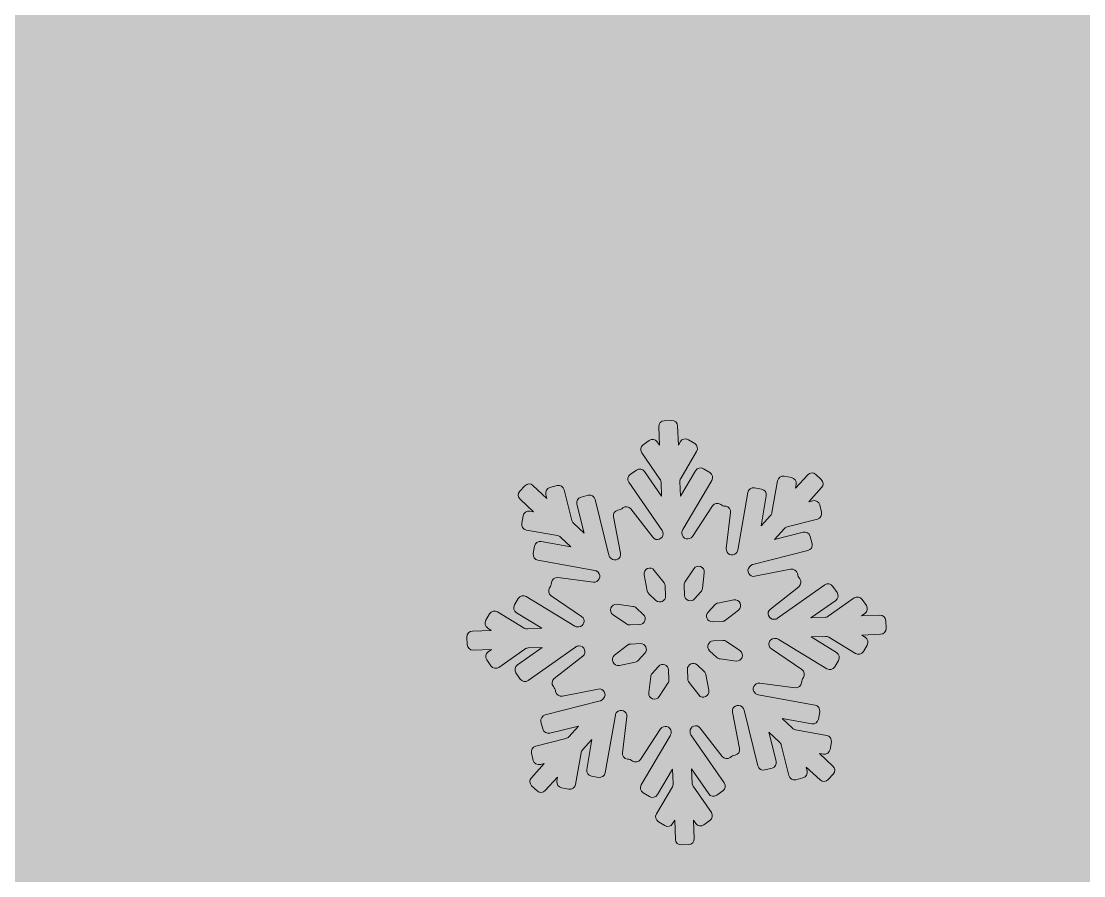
# Model space of a CAD drawing. Header units: millimetres. Extents: x -4 to 167, y -109 to -9.
# Drawn here: x 143.09 to 155.15, y -45.99 to -36.3 of the extents above; entities that cross this region are included whole.
import ezdxf

# ---------------------------------------------------------------- set-up
doc = ezdxf.new("R2010")
doc.units = ezdxf.units.MM
doc.header["$MEASUREMENT"] = 0
doc.layers.add('engraving', color=7, linetype='Continuous')
doc.layers.add('Layer 1', color=7, linetype='Continuous')

msp = doc.modelspace()

# ---------------------------------------------------------------- hatches: boundary and pattern name
at = {"layer": 'Layer 1'}
h = msp.add_hatch(color=2, dxfattribs=at)
h.dxf.hatch_style = 2
edge = h.paths.add_edge_path()
edge.add_spline(control_points=[(146.887, -66.068), (146.887, -66.068), (167.205, -23.551), (167.205, -23.551), (167.205, -23.551), (141.25, -23.551), (141.25, -23.551), (141.25, -23.551), (141.174, -23.707), (141.174, -23.707), (141.174, -23.707), (138.734, -23.707), (138.734, -23.707), (138.213, -21.726), (136.475, -20.226), (134.374, -20.066), (135.879, -18.951), (136.859, -17.167), (136.859, -15.151), (136.859, -11.77), (134.118, -9.03), (130.738, -9.03), (127.358, -9.03), (124.617, -11.77), (124.617, -15.151), (124.617, -17.167), (125.597, -18.951), (127.102, -20.066), (125.001, -20.226), (123.263, -21.726), (122.742, -23.707), (122.742, -23.707), (120.305, -23.707), (120.305, -23.707), (120.305, -23.707), (120.227, -23.551), (120.227, -23.551), (120.227, -23.551), (94.271, -23.551), (94.271, -23.551), (97.56, -30.598), (100.945, -37.685), (104.43, -44.809), (107.913, -51.935), (111.301, -59.021), (114.59, -66.068), (114.59, -66.068), (94.271, -108.7), (94.271, -108.7), (94.271, -108.7), (120.697, -108.7), (120.697, -108.7), (120.697, -108.7), (130.797, -87.796), (130.797, -87.796), (130.797, -87.796), (141.837, -108.7), (141.837, -108.7), (141.837, -108.7), (167.205, -108.7), (167.205, -108.7), (163.917, -101.653), (160.53, -94.569), (157.047, -87.442), (153.561, -80.319), (150.175, -73.192), (146.887, -66.068)], knot_values=[0, 0, 0, 0, 1, 1, 1, 2, 2, 2, 3, 3, 3, 4, 4, 4, 5, 5, 5, 6, 6, 6, 7, 7, 7, 8, 8, 8, 9, 9, 9, 10, 10, 10, 11, 11, 11, 12, 12, 12, 13, 13, 13, 14, 14, 14, 15, 15, 15, 16, 16, 16, 17, 17, 17, 18, 18, 18, 19, 19, 19, 20, 20, 20, 21, 21, 21, 22, 22, 22, 22], degree=3, periodic=1)
edge = h.paths.add_edge_path()
edge.add_spline(control_points=[(126.931, -15.151), (126.931, -13.051), (128.639, -11.343), (130.738, -11.343), (132.837, -11.343), (134.545, -13.051), (134.545, -15.151), (134.545, -17.25), (132.837, -18.958), (130.738, -18.958), (128.639, -18.958), (126.931, -17.25), (126.931, -15.151)], knot_values=[0, 0, 0, 0, 1, 1, 1, 2, 2, 2, 3, 3, 3, 4, 4, 4, 4], degree=3, periodic=1)
h.paths.add_polyline_path([(121.805, -26.707), (139.724, -26.707), (130.914, -44.928)])

# ---------------------------------------------------------------- linework, layer by layer
at = {"layer": 'engraving', "lineweight": 0}
for points, knots in [([(152.901, -43.101), (152.9, -43.065), (152.87, -43.037), (152.834, -43.039), (152.834, -43.039), (152.626, -43.047), (152.626, -43.047), (152.626, -43.047), (152.664, -43.02), (152.664, -43.02), (152.694, -42.999), (152.701, -42.959), (152.68, -42.929), (152.68, -42.929), (152.632, -42.859), (152.632, -42.859), (152.611, -42.829), (152.57, -42.822), (152.541, -42.843), (152.541, -42.843), (152.246, -43.051), (152.246, -43.051), (152.236, -43.058), (152.223, -43.062), (152.211, -43.063), (152.211, -43.063), (152.052, -43.069), (152.052, -43.069), (152.052, -43.069), (152.332, -42.871), (152.332, -42.871), (152.361, -42.85), (152.369, -42.81), (152.348, -42.781), (152.348, -42.781), (152.3, -42.711), (152.3, -42.711), (152.279, -42.681), (152.238, -42.674), (152.208, -42.694), (152.208, -42.694), (151.672, -43.073), (151.672, -43.073), (151.662, -43.081), (151.65, -43.085), (151.637, -43.085), (151.637, -43.085), (151.634, -43.085), (151.634, -43.085), (151.571, -43.088), (151.541, -43.008), (151.591, -42.969), (151.591, -42.969), (151.913, -42.715), (151.913, -42.715), (151.941, -42.693), (151.946, -42.653), (151.924, -42.624), (151.924, -42.624), (151.914, -42.611), (151.914, -42.611), (151.907, -42.603), (151.903, -42.594), (151.901, -42.584), (151.901, -42.584), (151.898, -42.567), (151.898, -42.567), (151.891, -42.532), (151.857, -42.509), (151.821, -42.516), (151.821, -42.516), (151.415, -42.597), (151.415, -42.597), (151.353, -42.609), (151.312, -42.535), (151.354, -42.489), (151.354, -42.489), (151.361, -42.481), (151.361, -42.481), (151.369, -42.472), (151.381, -42.465), (151.393, -42.462), (151.393, -42.462), (152.016, -42.306), (152.016, -42.306), (152.051, -42.297), (152.072, -42.262), (152.064, -42.227), (152.064, -42.227), (152.043, -42.144), (152.043, -42.144), (152.034, -42.109), (151.999, -42.087), (151.964, -42.096), (151.964, -42.096), (151.638, -42.178), (151.638, -42.178), (151.638, -42.178), (151.75, -42.055), (151.75, -42.055), (151.759, -42.045), (151.77, -42.039), (151.782, -42.036), (151.782, -42.036), (152.124, -41.95), (152.124, -41.95), (152.159, -41.941), (152.18, -41.906), (152.171, -41.871), (152.171, -41.871), (152.151, -41.788), (152.151, -41.788), (152.142, -41.753), (152.106, -41.732), (152.071, -41.74), (152.071, -41.74), (152.027, -41.752), (152.027, -41.752), (152.027, -41.752), (152.173, -41.591), (152.173, -41.591), (152.197, -41.565), (152.196, -41.524), (152.169, -41.5), (152.169, -41.5), (152.108, -41.442), (152.108, -41.442), (152.081, -41.417), (152.039, -41.419), (152.015, -41.445), (152.015, -41.445), (151.875, -41.598), (151.875, -41.598), (151.875, -41.598), (151.883, -41.553), (151.883, -41.553), (151.889, -41.517), (151.866, -41.484), (151.83, -41.477), (151.83, -41.477), (151.748, -41.462), (151.748, -41.462), (151.712, -41.456), (151.678, -41.48), (151.672, -41.515), (151.672, -41.515), (151.609, -41.875), (151.609, -41.875), (151.607, -41.887), (151.601, -41.898), (151.593, -41.907), (151.593, -41.907), (151.486, -42.025), (151.486, -42.025), (151.486, -42.025), (151.545, -41.685), (151.545, -41.685), (151.551, -41.65), (151.528, -41.616), (151.492, -41.61), (151.492, -41.61), (151.41, -41.595), (151.41, -41.595), (151.374, -41.588), (151.34, -41.612), (151.334, -41.648), (151.334, -41.648), (151.22, -42.301), (151.22, -42.301), (151.218, -42.313), (151.212, -42.325), (151.204, -42.334), (151.204, -42.334), (151.204, -42.334), (151.204, -42.334), (151.161, -42.381), (151.083, -42.345), (151.091, -42.282), (151.091, -42.282), (151.14, -41.875), (151.14, -41.875), (151.144, -41.839), (151.119, -41.807), (151.084, -41.802), (151.084, -41.802), (151.068, -41.8), (151.068, -41.8), (151.058, -41.799), (151.048, -41.795), (151.039, -41.79), (151.039, -41.79), (151.027, -41.781), (151.027, -41.781), (150.996, -41.76), (150.955, -41.769), (150.935, -41.799), (150.935, -41.799), (150.707, -42.144), (150.707, -42.144), (150.673, -42.197), (150.59, -42.174), (150.588, -42.111), (150.588, -42.111), (150.587, -42.103), (150.587, -42.103), (150.587, -42.091), (150.59, -42.078), (150.596, -42.067), (150.596, -42.067), (150.927, -41.51), (150.927, -41.51), (150.945, -41.479), (150.936, -41.439), (150.905, -41.421), (150.905, -41.421), (150.833, -41.377), (150.833, -41.377), (150.802, -41.358), (150.761, -41.368), (150.743, -41.399), (150.743, -41.399), (150.571, -41.689), (150.571, -41.689), (150.571, -41.689), (150.564, -41.523), (150.564, -41.523), (150.563, -41.51), (150.567, -41.497), (150.573, -41.487), (150.573, -41.487), (150.754, -41.181), (150.754, -41.181), (150.773, -41.15), (150.763, -41.11), (150.732, -41.092), (150.732, -41.092), (150.66, -41.048), (150.66, -41.048), (150.629, -41.029), (150.589, -41.039), (150.57, -41.07), (150.57, -41.07), (150.547, -41.109), (150.547, -41.109), (150.547, -41.109), (150.538, -40.892), (150.538, -40.892), (150.537, -40.856), (150.507, -40.828), (150.471, -40.829), (150.471, -40.829), (150.387, -40.833), (150.387, -40.833), (150.351, -40.834), (150.323, -40.864), (150.324, -40.9), (150.324, -40.9), (150.333, -41.11), (150.333, -41.11), (150.333, -41.11), (150.307, -41.073), (150.307, -41.073), (150.286, -41.043), (150.245, -41.035), (150.216, -41.056), (150.216, -41.056), (150.147, -41.105), (150.147, -41.105), (150.118, -41.126), (150.11, -41.166), (150.131, -41.196), (150.131, -41.196), (150.338, -41.495), (150.338, -41.495), (150.345, -41.506), (150.349, -41.517), (150.35, -41.53), (150.35, -41.53), (150.356, -41.69), (150.356, -41.69), (150.356, -41.69), (150.161, -41.408), (150.161, -41.408), (150.141, -41.379), (150.1, -41.371), (150.07, -41.392), (150.07, -41.392), (150.001, -41.441), (150.001, -41.441), (149.972, -41.461), (149.965, -41.502), (149.985, -41.531), (149.985, -41.531), (150.362, -42.076), (150.362, -42.076), (150.369, -42.086), (150.373, -42.098), (150.373, -42.111), (150.373, -42.111), (150.373, -42.112), (150.373, -42.112), (150.376, -42.175), (150.295, -42.205), (150.256, -42.154), (150.256, -42.154), (150.008, -41.833), (150.008, -41.833), (149.986, -41.804), (149.945, -41.799), (149.916, -41.821), (149.916, -41.821), (149.904, -41.831), (149.904, -41.831), (149.896, -41.837), (149.887, -41.842), (149.876, -41.844), (149.876, -41.844), (149.861, -41.847), (149.861, -41.847), (149.826, -41.854), (149.803, -41.888), (149.81, -41.923), (149.81, -41.923), (149.891, -42.333), (149.891, -42.333), (149.903, -42.395), (149.828, -42.437), (149.782, -42.393), (149.782, -42.393), (149.778, -42.39), (149.778, -42.39), (149.769, -42.381), (149.762, -42.37), (149.759, -42.358), (149.759, -42.358), (149.603, -41.726), (149.603, -41.726), (149.594, -41.691), (149.559, -41.67), (149.524, -41.678), (149.524, -41.678), (149.442, -41.699), (149.442, -41.699), (149.407, -41.708), (149.386, -41.743), (149.395, -41.778), (149.395, -41.778), (149.476, -42.108), (149.476, -42.108), (149.476, -42.108), (149.356, -41.995), (149.356, -41.995), (149.346, -41.986), (149.34, -41.975), (149.337, -41.963), (149.337, -41.963), (149.251, -41.616), (149.251, -41.616), (149.242, -41.581), (149.207, -41.56), (149.172, -41.569), (149.172, -41.569), (149.09, -41.589), (149.09, -41.589), (149.056, -41.598), (149.034, -41.633), (149.043, -41.668), (149.043, -41.668), (149.054, -41.713), (149.054, -41.713), (149.054, -41.713), (148.897, -41.566), (148.897, -41.566), (148.871, -41.541), (148.829, -41.543), (148.804, -41.57), (148.804, -41.57), (148.747, -41.632), (148.747, -41.632), (148.723, -41.659), (148.725, -41.7), (148.751, -41.724), (148.751, -41.724), (148.904, -41.867), (148.904, -41.867), (148.904, -41.867), (148.86, -41.859), (148.86, -41.859), (148.824, -41.853), (148.79, -41.877), (148.784, -41.912), (148.784, -41.912), (148.769, -41.996), (148.769, -41.996), (148.763, -42.032), (148.786, -42.065), (148.822, -42.072), (148.822, -42.072), (149.176, -42.136), (149.176, -42.136), (149.189, -42.138), (149.2, -42.144), (149.209, -42.153), (149.209, -42.153), (149.327, -42.262), (149.327, -42.262), (149.327, -42.262), (148.991, -42.202), (148.991, -42.202), (148.956, -42.195), (148.922, -42.219), (148.915, -42.255), (148.915, -42.255), (148.901, -42.339), (148.901, -42.339), (148.895, -42.374), (148.918, -42.408), (148.953, -42.414), (148.953, -42.414), (149.599, -42.531), (149.599, -42.531), (149.611, -42.533), (149.623, -42.539), (149.632, -42.548), (149.632, -42.548), (149.635, -42.55), (149.635, -42.55), (149.681, -42.594), (149.645, -42.671), (149.582, -42.663), (149.582, -42.663), (149.18, -42.612), (149.18, -42.612), (149.144, -42.607), (149.111, -42.633), (149.107, -42.669), (149.107, -42.669), (149.105, -42.685), (149.105, -42.685), (149.104, -42.695), (149.1, -42.705), (149.095, -42.713), (149.095, -42.713), (149.085, -42.727), (149.085, -42.727), (149.066, -42.757), (149.074, -42.797), (149.103, -42.817), (149.103, -42.817), (149.449, -43.052), (149.449, -43.052), (149.502, -43.087), (149.478, -43.169), (149.415, -43.171), (149.415, -43.171), (149.407, -43.172), (149.407, -43.172), (149.394, -43.172), (149.382, -43.169), (149.371, -43.162), (149.371, -43.162), (148.82, -42.827), (148.82, -42.827), (148.789, -42.808), (148.748, -42.818), (148.73, -42.849), (148.73, -42.849), (148.687, -42.922), (148.687, -42.922), (148.668, -42.953), (148.678, -42.993), (148.709, -43.011), (148.709, -43.011), (148.998, -43.187), (148.998, -43.187), (148.998, -43.187), (148.833, -43.194), (148.833, -43.194), (148.821, -43.194), (148.808, -43.191), (148.797, -43.184), (148.797, -43.184), (148.495, -43.001), (148.495, -43.001), (148.464, -42.982), (148.424, -42.992), (148.405, -43.023), (148.405, -43.023), (148.362, -43.096), (148.362, -43.096), (148.344, -43.127), (148.353, -43.166), (148.384, -43.185), (148.384, -43.185), (148.424, -43.21), (148.424, -43.21), (148.424, -43.21), (148.21, -43.218), (148.21, -43.218), (148.174, -43.219), (148.146, -43.25), (148.147, -43.286), (148.147, -43.286), (148.15, -43.371), (148.15, -43.371), (148.152, -43.407), (148.182, -43.435), (148.218, -43.434), (148.218, -43.434), (148.426, -43.426), (148.426, -43.426), (148.426, -43.426), (148.388, -43.453), (148.388, -43.453), (148.358, -43.474), (148.351, -43.514), (148.372, -43.544), (148.372, -43.544), (148.42, -43.613), (148.42, -43.613), (148.441, -43.643), (148.482, -43.651), (148.511, -43.63), (148.511, -43.63), (148.806, -43.422), (148.806, -43.422), (148.816, -43.414), (148.828, -43.41), (148.841, -43.41), (148.841, -43.41), (149, -43.404), (149, -43.404), (149, -43.404), (148.72, -43.601), (148.72, -43.601), (148.691, -43.622), (148.683, -43.662), (148.704, -43.692), (148.704, -43.692), (148.752, -43.762), (148.752, -43.762), (148.773, -43.792), (148.814, -43.799), (148.843, -43.778), (148.843, -43.778), (149.38, -43.399), (149.38, -43.399), (149.39, -43.392), (149.402, -43.388), (149.415, -43.387), (149.415, -43.387), (149.418, -43.387), (149.418, -43.387), (149.481, -43.385), (149.511, -43.465), (149.461, -43.504), (149.461, -43.504), (149.139, -43.757), (149.139, -43.757), (149.111, -43.779), (149.106, -43.82), (149.128, -43.848), (149.128, -43.848), (149.138, -43.862), (149.138, -43.862), (149.144, -43.87), (149.149, -43.879), (149.151, -43.889), (149.151, -43.889), (149.154, -43.905), (149.154, -43.905), (149.161, -43.941), (149.195, -43.964), (149.231, -43.957), (149.231, -43.957), (149.637, -43.876), (149.637, -43.876), (149.699, -43.864), (149.74, -43.937), (149.698, -43.984), (149.698, -43.984), (149.691, -43.991), (149.691, -43.991), (149.682, -44.001), (149.671, -44.008), (149.659, -44.011), (149.659, -44.011), (149.036, -44.167), (149.036, -44.167), (149.001, -44.176), (148.98, -44.211), (148.988, -44.246), (148.988, -44.246), (149.009, -44.329), (149.009, -44.329), (149.018, -44.364), (149.053, -44.385), (149.088, -44.376), (149.088, -44.376), (149.414, -44.295), (149.414, -44.295), (149.414, -44.295), (149.302, -44.418), (149.302, -44.418), (149.293, -44.427), (149.282, -44.434), (149.27, -44.437), (149.27, -44.437), (148.928, -44.523), (148.928, -44.523), (148.893, -44.531), (148.872, -44.567), (148.881, -44.602), (148.881, -44.602), (148.901, -44.685), (148.901, -44.685), (148.91, -44.72), (148.945, -44.741), (148.981, -44.732), (148.981, -44.732), (149.025, -44.721), (149.025, -44.721), (149.025, -44.721), (148.879, -44.881), (148.879, -44.881), (148.855, -44.908), (148.856, -44.949), (148.882, -44.973), (148.882, -44.973), (148.944, -45.031), (148.944, -45.031), (148.971, -45.056), (149.013, -45.054), (149.037, -45.027), (149.037, -45.027), (149.177, -44.874), (149.177, -44.874), (149.177, -44.874), (149.169, -44.92), (149.169, -44.92), (149.163, -44.955), (149.186, -44.989), (149.222, -44.995), (149.222, -44.995), (149.304, -45.01), (149.304, -45.01), (149.34, -45.017), (149.374, -44.993), (149.38, -44.957), (149.38, -44.957), (149.443, -44.598), (149.443, -44.598), (149.445, -44.586), (149.451, -44.574), (149.459, -44.565), (149.459, -44.565), (149.566, -44.448), (149.566, -44.448), (149.566, -44.448), (149.507, -44.787), (149.507, -44.787), (149.501, -44.823), (149.524, -44.856), (149.56, -44.863), (149.56, -44.863), (149.642, -44.878), (149.642, -44.878), (149.678, -44.884), (149.712, -44.86), (149.718, -44.825), (149.718, -44.825), (149.832, -44.172), (149.832, -44.172), (149.834, -44.159), (149.84, -44.148), (149.848, -44.139), (149.848, -44.139), (149.848, -44.139), (149.848, -44.139), (149.891, -44.092), (149.969, -44.127), (149.961, -44.191), (149.961, -44.191), (149.912, -44.598), (149.912, -44.598), (149.907, -44.633), (149.933, -44.666), (149.968, -44.67), (149.968, -44.67), (149.984, -44.672), (149.984, -44.672), (149.994, -44.674), (150.004, -44.677), (150.012, -44.683), (150.012, -44.683), (150.025, -44.692), (150.025, -44.692), (150.055, -44.712), (150.096, -44.704), (150.116, -44.674), (150.116, -44.674), (150.344, -44.329), (150.344, -44.329), (150.379, -44.276), (150.462, -44.299), (150.464, -44.362), (150.464, -44.362), (150.464, -44.369), (150.464, -44.369), (150.465, -44.382), (150.462, -44.394), (150.455, -44.405), (150.455, -44.405), (150.125, -44.963), (150.125, -44.963), (150.106, -44.994), (150.116, -45.033), (150.147, -45.052), (150.147, -45.052), (150.219, -45.096), (150.219, -45.096), (150.25, -45.115), (150.291, -45.105), (150.309, -45.073), (150.309, -45.073), (150.481, -44.783), (150.481, -44.783), (150.481, -44.783), (150.488, -44.95), (150.488, -44.95), (150.488, -44.963), (150.485, -44.975), (150.479, -44.986), (150.479, -44.986), (150.297, -45.292), (150.297, -45.292), (150.279, -45.323), (150.289, -45.362), (150.32, -45.381), (150.32, -45.381), (150.392, -45.425), (150.392, -45.425), (150.423, -45.444), (150.463, -45.434), (150.482, -45.402), (150.482, -45.402), (150.505, -45.364), (150.505, -45.364), (150.505, -45.364), (150.513, -45.581), (150.513, -45.581), (150.515, -45.617), (150.545, -45.645), (150.581, -45.643), (150.581, -45.643), (150.665, -45.64), (150.665, -45.64), (150.701, -45.639), (150.729, -45.608), (150.728, -45.572), (150.728, -45.572), (150.719, -45.363), (150.719, -45.363), (150.719, -45.363), (150.745, -45.4), (150.745, -45.4), (150.765, -45.43), (150.807, -45.437), (150.836, -45.416), (150.836, -45.416), (150.905, -45.368), (150.905, -45.368), (150.934, -45.347), (150.941, -45.307), (150.921, -45.277), (150.921, -45.277), (150.714, -44.977), (150.714, -44.977), (150.707, -44.967), (150.703, -44.955), (150.702, -44.943), (150.702, -44.943), (150.696, -44.782), (150.696, -44.782), (150.696, -44.782), (150.891, -45.064), (150.891, -45.064), (150.911, -45.094), (150.952, -45.101), (150.982, -45.08), (150.982, -45.08), (151.051, -45.032), (151.051, -45.032), (151.08, -45.011), (151.087, -44.971), (151.067, -44.941), (151.067, -44.941), (150.69, -44.396), (150.69, -44.396), (150.683, -44.386), (150.679, -44.374), (150.679, -44.362), (150.679, -44.362), (150.679, -44.361), (150.679, -44.361), (150.676, -44.297), (150.757, -44.268), (150.796, -44.318), (150.796, -44.318), (151.043, -44.64), (151.043, -44.64), (151.066, -44.669), (151.107, -44.674), (151.136, -44.652), (151.136, -44.652), (151.148, -44.642), (151.148, -44.642), (151.156, -44.635), (151.165, -44.631), (151.175, -44.629), (151.175, -44.629), (151.191, -44.626), (151.191, -44.626), (151.226, -44.619), (151.249, -44.585), (151.242, -44.549), (151.242, -44.549), (151.161, -44.139), (151.161, -44.139), (151.149, -44.077), (151.224, -44.036), (151.27, -44.079), (151.27, -44.079), (151.274, -44.083), (151.274, -44.083), (151.283, -44.091), (151.29, -44.103), (151.293, -44.115), (151.293, -44.115), (151.449, -44.747), (151.449, -44.747), (151.458, -44.782), (151.493, -44.803), (151.528, -44.794), (151.528, -44.794), (151.61, -44.774), (151.61, -44.774), (151.644, -44.765), (151.666, -44.73), (151.657, -44.695), (151.657, -44.695), (151.575, -44.365), (151.575, -44.365), (151.575, -44.365), (151.696, -44.478), (151.696, -44.478), (151.705, -44.486), (151.712, -44.498), (151.715, -44.51), (151.715, -44.51), (151.801, -44.856), (151.801, -44.856), (151.81, -44.892), (151.845, -44.913), (151.88, -44.904), (151.88, -44.904), (151.961, -44.884), (151.961, -44.884), (151.996, -44.875), (152.018, -44.84), (152.009, -44.805), (152.009, -44.805), (151.998, -44.76), (151.998, -44.76), (151.998, -44.76), (152.155, -44.906), (152.155, -44.906), (152.181, -44.931), (152.223, -44.93), (152.248, -44.903), (152.248, -44.903), (152.305, -44.84), (152.305, -44.84), (152.329, -44.814), (152.327, -44.773), (152.301, -44.749), (152.301, -44.749), (152.147, -44.605), (152.147, -44.605), (152.147, -44.605), (152.192, -44.613), (152.192, -44.613), (152.228, -44.62), (152.262, -44.596), (152.268, -44.56), (152.268, -44.56), (152.283, -44.476), (152.283, -44.476), (152.289, -44.441), (152.265, -44.407), (152.23, -44.401), (152.23, -44.401), (151.875, -44.337), (151.875, -44.337), (151.863, -44.334), (151.852, -44.329), (151.843, -44.32), (151.843, -44.32), (151.725, -44.21), (151.725, -44.21), (151.725, -44.21), (152.061, -44.271), (152.061, -44.271), (152.096, -44.277), (152.13, -44.253), (152.136, -44.218), (152.136, -44.218), (152.151, -44.134), (152.151, -44.134), (152.157, -44.098), (152.134, -44.065), (152.098, -44.058), (152.098, -44.058), (151.453, -43.942), (151.453, -43.942), (151.441, -43.939), (151.429, -43.934), (151.42, -43.925), (151.42, -43.925), (151.417, -43.922), (151.417, -43.922), (151.371, -43.879), (151.407, -43.802), (151.47, -43.81), (151.47, -43.81), (151.872, -43.861), (151.872, -43.861), (151.908, -43.865), (151.941, -43.84), (151.945, -43.804), (151.945, -43.804), (151.947, -43.787), (151.947, -43.787), (151.948, -43.777), (151.952, -43.768), (151.957, -43.759), (151.957, -43.759), (151.967, -43.745), (151.967, -43.745), (151.986, -43.716), (151.978, -43.675), (151.949, -43.655), (151.949, -43.655), (151.602, -43.421), (151.602, -43.421), (151.55, -43.385), (151.574, -43.304), (151.637, -43.301), (151.637, -43.301), (151.645, -43.301), (151.645, -43.301), (151.657, -43.301), (151.67, -43.304), (151.681, -43.31), (151.681, -43.31), (152.232, -43.646), (152.232, -43.646), (152.263, -43.665), (152.303, -43.655), (152.322, -43.623), (152.322, -43.623), (152.365, -43.551), (152.365, -43.551), (152.383, -43.52), (152.374, -43.48), (152.343, -43.461), (152.343, -43.461), (152.054, -43.285), (152.054, -43.285), (152.054, -43.285), (152.218, -43.279), (152.218, -43.279), (152.231, -43.278), (152.244, -43.282), (152.255, -43.288), (152.255, -43.288), (152.557, -43.472), (152.557, -43.472), (152.588, -43.491), (152.628, -43.481), (152.647, -43.449), (152.647, -43.449), (152.69, -43.377), (152.69, -43.377), (152.708, -43.346), (152.698, -43.306), (152.668, -43.287), (152.668, -43.287), (152.628, -43.263), (152.628, -43.263), (152.628, -43.263), (152.842, -43.255), (152.842, -43.255), (152.878, -43.253), (152.906, -43.223), (152.905, -43.187), (152.905, -43.187), (152.901, -43.101), (152.901, -43.101)], [0, 0, 0, 0, 1, 1, 1, 2, 2, 2, 3, 3, 3, 4, 4, 4, 5, 5, 5, 6, 6, 6, 7, 7, 7, 8, 8, 8, 9, 9, 9, 10, 10, 10, 11, 11, 11, 12, 12, 12, 13, 13, 13, 14, 14, 14, 15, 15, 15, 16, 16, 16, 17, 17, 17, 18, 18, 18, 19, 19, 19, 20, 20, 20, 21, 21, 21, 22, 22, 22, 23, 23, 23, 24, 24, 24, 25, 25, 25, 26, 26, 26, 27, 27, 27, 28, 28, 28, 29, 29, 29, 30, 30, 30, 31, 31, 31, 32, 32, 32, 33, 33, 33, 34, 34, 34, 35, 35, 35, 36, 36, 36, 37, 37, 37, 38, 38, 38, 39, 39, 39, 40, 40, 40, 41, 41, 41, 42, 42, 42, 43, 43, 43, 44, 44, 44, 45, 45, 45, 46, 46, 46, 47, 47, 47, 48, 48, 48, 49, 49, 49, 50, 50, 50, 51, 51, 51, 52, 52, 52, 53, 53, 53, 54, 54, 54, 55, 55, 55, 56, 56, 56, 57, 57, 57, 58, 58, 58, 59, 59, 59, 60, 60, 60, 61, 61, 61, 62, 62, 62, 63, 63, 63, 64, 64, 64, 65, 65, 65, 66, 66, 66, 67, 67, 67, 68, 68, 68, 69, 69, 69, 70, 70, 70, 71, 71, 71, 72, 72, 72, 73, 73, 73, 74, 74, 74, 75, 75, 75, 76, 76, 76, 77, 77, 77, 78, 78, 78, 79, 79, 79, 80, 80, 80, 81, 81, 81, 82, 82, 82, 83, 83, 83, 84, 84, 84, 85, 85, 85, 86, 86, 86, 87, 87, 87, 88, 88, 88, 89, 89, 89, 90, 90, 90, 91, 91, 91, 92, 92, 92, 93, 93, 93, 94, 94, 94, 95, 95, 95, 96, 96, 96, 97, 97, 97, 98, 98, 98, 99, 99, 99, 100, 100, 100, 101, 101, 101, 102, 102, 102, 103, 103, 103, 104, 104, 104, 105, 105, 105, 106, 106, 106, 107, 107, 107, 108, 108, 108, 109, 109, 109, 110, 110, 110, 111, 111, 111, 112, 112, 112, 113, 113, 113, 114, 114, 114, 115, 115, 115, 116, 116, 116, 117, 117, 117, 118, 118, 118, 119, 119, 119, 120, 120, 120, 121, 121, 121, 122, 122, 122, 123, 123, 123, 124, 124, 124, 125, 125, 125, 126, 126, 126, 127, 127, 127, 128, 128, 128, 129, 129, 129, 130, 130, 130, 131, 131, 131, 132, 132, 132, 133, 133, 133, 134, 134, 134, 135, 135, 135, 136, 136, 136, 137, 137, 137, 138, 138, 138, 139, 139, 139, 140, 140, 140, 141, 141, 141, 142, 142, 142, 143, 143, 143, 144, 144, 144, 145, 145, 145, 146, 146, 146, 147, 147, 147, 148, 148, 148, 149, 149, 149, 150, 150, 150, 151, 151, 151, 152, 152, 152, 153, 153, 153, 154, 154, 154, 155, 155, 155, 156, 156, 156, 157, 157, 157, 158, 158, 158, 159, 159, 159, 160, 160, 160, 161, 161, 161, 162, 162, 162, 163, 163, 163, 164, 164, 164, 165, 165, 165, 166, 166, 166, 167, 167, 167, 168, 168, 168, 169, 169, 169, 170, 170, 170, 171, 171, 171, 172, 172, 172, 173, 173, 173, 174, 174, 174, 175, 175, 175, 176, 176, 176, 177, 177, 177, 178, 178, 178, 179, 179, 179, 180, 180, 180, 181, 181, 181, 182, 182, 182, 183, 183, 183, 184, 184, 184, 185, 185, 185, 186, 186, 186, 187, 187, 187, 188, 188, 188, 189, 189, 189, 190, 190, 190, 191, 191, 191, 192, 192, 192, 193, 193, 193, 194, 194, 194, 195, 195, 195, 196, 196, 196, 197, 197, 197, 198, 198, 198, 199, 199, 199, 200, 200, 200, 201, 201, 201, 202, 202, 202, 203, 203, 203, 204, 204, 204, 205, 205, 205, 206, 206, 206, 207, 207, 207, 208, 208, 208, 209, 209, 209, 210, 210, 210, 211, 211, 211, 212, 212, 212, 213, 213, 213, 214, 214, 214, 215, 215, 215, 216, 216, 216, 217, 217, 217, 218, 218, 218, 219, 219, 219, 220, 220, 220, 221, 221, 221, 222, 222, 222, 223, 223, 223, 224, 224, 224, 225, 225, 225, 226, 226, 226, 227, 227, 227, 228, 228, 228, 229, 229, 229, 230, 230, 230, 231, 231, 231, 232, 232, 232, 233, 233, 233, 234, 234, 234, 235, 235, 235, 236, 236, 236, 237, 237, 237, 238, 238, 238, 239, 239, 239, 240, 240, 240, 241, 241, 241, 242, 242, 242, 243, 243, 243, 244, 244, 244, 245, 245, 245, 246, 246, 246, 247, 247, 247, 248, 248, 248, 249, 249, 249, 250, 250, 250, 251, 251, 251, 252, 252, 252, 253, 253, 253, 254, 254, 254, 255, 255, 255, 256, 256, 256, 257, 257, 257, 258, 258, 258, 259, 259, 259, 260, 260, 260, 261, 261, 261, 262, 262, 262, 263, 263, 263, 264, 264, 264, 265, 265, 265, 266, 266, 266, 267, 267, 267, 268, 268, 268, 269, 269, 269, 270, 270, 270, 271, 271, 271, 272, 272, 272, 273, 273, 273, 274, 274, 274, 275, 275, 275, 276, 276, 276, 277, 277, 277, 278, 278, 278, 279, 279, 279, 280, 280, 280, 281, 281, 281, 282, 282, 282, 283, 283, 283, 284, 284, 284, 285, 285, 285, 286, 286, 286, 287, 287, 287, 288, 288, 288, 289, 289, 289, 290, 290, 290, 291, 291, 291, 292, 292, 292, 293, 293, 293, 294, 294, 294, 295, 295, 295, 296, 296, 296, 297, 297, 297, 298, 298, 298, 299, 299, 299, 300, 300, 300, 301, 301, 301, 302, 302, 302, 303, 303, 303, 304, 304, 304, 305, 305, 305, 306, 306, 306, 307, 307, 307, 308, 308, 308, 309, 309, 309, 310, 310, 310, 311, 311, 311, 312, 312, 312, 313, 313, 313, 314, 314, 314, 315, 315, 315, 316, 316, 316, 317, 317, 317, 318, 318, 318, 319, 319, 319, 320, 320, 320, 321, 321, 321, 322, 322, 322, 323, 323, 323, 324, 324, 324, 325, 325, 325, 326, 326, 326, 327, 327, 327, 328, 328, 328, 329, 329, 329, 330, 330, 330, 331, 331, 331, 332, 332, 332, 333, 333, 333, 334, 334, 334, 335, 335, 335, 336, 336, 336, 336]), ([(150.274, -42.53), (150.274, -42.53), (150.384, -42.672), (150.384, -42.672), (150.392, -42.683), (150.397, -42.696), (150.397, -42.709), (150.397, -42.709), (150.402, -42.82), (150.402, -42.82), (150.404, -42.878), (150.335, -42.91), (150.292, -42.87), (150.292, -42.87), (150.213, -42.797), (150.213, -42.797), (150.203, -42.787), (150.196, -42.775), (150.194, -42.762), (150.194, -42.762), (150.158, -42.582), (150.158, -42.582), (150.145, -42.515), (150.232, -42.475), (150.274, -42.53)], [0, 0, 0, 0, 1, 1, 1, 2, 2, 2, 3, 3, 3, 4, 4, 4, 5, 5, 5, 6, 6, 6, 7, 7, 7, 8, 8, 8, 8]), ([(150.616, -42.812), (150.616, -42.812), (150.612, -42.702), (150.612, -42.702), (150.611, -42.688), (150.615, -42.674), (150.622, -42.663), (150.622, -42.663), (150.722, -42.512), (150.722, -42.512), (150.76, -42.455), (150.85, -42.488), (150.841, -42.556), (150.841, -42.556), (150.819, -42.737), (150.819, -42.737), (150.818, -42.751), (150.812, -42.763), (150.803, -42.773), (150.803, -42.773), (150.73, -42.853), (150.73, -42.853), (150.69, -42.897), (150.618, -42.87), (150.616, -42.812)], [0, 0, 0, 0, 1, 1, 1, 2, 2, 2, 3, 3, 3, 4, 4, 4, 5, 5, 5, 6, 6, 6, 7, 7, 7, 8, 8, 8, 8]), ([(149.959, -43.137), (149.959, -43.137), (149.806, -43.034), (149.806, -43.034), (149.749, -42.995), (149.783, -42.906), (149.851, -42.915), (149.851, -42.915), (150.031, -42.938), (150.031, -42.938), (150.045, -42.939), (150.057, -42.945), (150.067, -42.955), (150.067, -42.955), (150.149, -43.031), (150.149, -43.031), (150.192, -43.071), (150.165, -43.142), (150.107, -43.144), (150.107, -43.144), (149.999, -43.149), (149.999, -43.149), (149.985, -43.149), (149.971, -43.145), (149.959, -43.137)], [0, 0, 0, 0, 1, 1, 1, 2, 2, 2, 3, 3, 3, 4, 4, 4, 5, 5, 5, 6, 6, 6, 7, 7, 7, 8, 8, 8, 8]), ([(150.885, -43.003), (150.885, -43.003), (150.96, -42.921), (150.96, -42.921), (150.969, -42.91), (150.982, -42.903), (150.995, -42.901), (150.995, -42.901), (151.175, -42.865), (151.175, -42.865), (151.242, -42.851), (151.282, -42.938), (151.228, -42.98), (151.228, -42.98), (151.083, -43.094), (151.083, -43.094), (151.072, -43.103), (151.059, -43.108), (151.045, -43.108), (151.045, -43.108), (150.935, -43.112), (150.935, -43.112), (150.877, -43.115), (150.845, -43.046), (150.885, -43.003)], [0, 0, 0, 0, 1, 1, 1, 2, 2, 2, 3, 3, 3, 4, 4, 4, 5, 5, 5, 6, 6, 6, 7, 7, 7, 8, 8, 8, 8]), ([(150.167, -43.47), (150.167, -43.47), (150.092, -43.552), (150.092, -43.552), (150.083, -43.562), (150.07, -43.569), (150.057, -43.572), (150.057, -43.572), (149.877, -43.608), (149.877, -43.608), (149.81, -43.621), (149.77, -43.535), (149.824, -43.492), (149.824, -43.492), (149.969, -43.379), (149.969, -43.379), (149.979, -43.37), (149.993, -43.365), (150.007, -43.365), (150.007, -43.365), (150.117, -43.36), (150.117, -43.36), (150.174, -43.358), (150.206, -43.427), (150.167, -43.47)], [0, 0, 0, 0, 1, 1, 1, 2, 2, 2, 3, 3, 3, 4, 4, 4, 5, 5, 5, 6, 6, 6, 7, 7, 7, 8, 8, 8, 8]), ([(151.092, -43.335), (151.092, -43.335), (151.246, -43.439), (151.246, -43.439), (151.303, -43.478), (151.269, -43.567), (151.201, -43.558), (151.201, -43.558), (151.021, -43.535), (151.021, -43.535), (151.007, -43.533), (150.995, -43.527), (150.985, -43.518), (150.985, -43.518), (150.902, -43.441), (150.902, -43.441), (150.86, -43.401), (150.887, -43.33), (150.945, -43.328), (150.945, -43.328), (151.053, -43.324), (151.053, -43.324), (151.067, -43.323), (151.081, -43.327), (151.092, -43.335)], [0, 0, 0, 0, 1, 1, 1, 2, 2, 2, 3, 3, 3, 4, 4, 4, 5, 5, 5, 6, 6, 6, 7, 7, 7, 8, 8, 8, 8]), ([(150.436, -43.661), (150.436, -43.661), (150.44, -43.771), (150.44, -43.771), (150.441, -43.785), (150.437, -43.798), (150.429, -43.81), (150.429, -43.81), (150.33, -43.96), (150.33, -43.96), (150.292, -44.018), (150.202, -43.985), (150.211, -43.916), (150.211, -43.916), (150.233, -43.735), (150.233, -43.735), (150.234, -43.722), (150.24, -43.709), (150.249, -43.699), (150.249, -43.699), (150.322, -43.619), (150.322, -43.619), (150.362, -43.576), (150.433, -43.602), (150.436, -43.661)], [0, 0, 0, 0, 1, 1, 1, 2, 2, 2, 3, 3, 3, 4, 4, 4, 5, 5, 5, 6, 6, 6, 7, 7, 7, 8, 8, 8, 8]), ([(150.778, -43.943), (150.778, -43.943), (150.668, -43.8), (150.668, -43.8), (150.66, -43.79), (150.655, -43.777), (150.655, -43.763), (150.655, -43.763), (150.65, -43.653), (150.65, -43.653), (150.648, -43.594), (150.717, -43.563), (150.76, -43.602), (150.76, -43.602), (150.839, -43.676), (150.839, -43.676), (150.849, -43.685), (150.855, -43.698), (150.858, -43.711), (150.858, -43.711), (150.893, -43.89), (150.893, -43.89), (150.907, -43.958), (150.82, -43.997), (150.778, -43.943)], [0, 0, 0, 0, 1, 1, 1, 2, 2, 2, 3, 3, 3, 4, 4, 4, 5, 5, 5, 6, 6, 6, 7, 7, 7, 8, 8, 8, 8])]:
    msp.add_open_spline(points, degree=3, knots=knots, dxfattribs=at)
at = {"layer": 'Layer 1', "lineweight": 0}
msp.add_open_spline([(146.887, -66.068), (146.887, -66.068), (167.205, -23.551), (167.205, -23.551), (167.205, -23.551), (141.25, -23.551), (141.25, -23.551), (141.25, -23.551), (141.174, -23.707), (141.174, -23.707), (141.174, -23.707), (138.734, -23.707), (138.734, -23.707), (138.213, -21.726), (136.475, -20.226), (134.374, -20.066), (135.879, -18.951), (136.859, -17.167), (136.859, -15.151), (136.859, -11.77), (134.118, -9.03), (130.738, -9.03), (127.358, -9.03), (124.617, -11.77), (124.617, -15.151), (124.617, -17.167), (125.597, -18.951), (127.102, -20.066), (125.001, -20.226), (123.263, -21.726), (122.742, -23.707), (122.742, -23.707), (120.305, -23.707), (120.305, -23.707), (120.305, -23.707), (120.227, -23.551), (120.227, -23.551), (120.227, -23.551), (94.271, -23.551), (94.271, -23.551), (97.56, -30.598), (100.945, -37.685), (104.43, -44.809), (107.913, -51.935), (111.301, -59.021), (114.59, -66.068), (114.59, -66.068), (94.271, -108.7), (94.271, -108.7), (94.271, -108.7), (120.697, -108.7), (120.697, -108.7), (120.697, -108.7), (130.797, -87.796), (130.797, -87.796), (130.797, -87.796), (141.837, -108.7), (141.837, -108.7), (141.837, -108.7), (167.205, -108.7), (167.205, -108.7), (163.917, -101.653), (160.53, -94.569), (157.047, -87.442), (153.561, -80.319), (150.175, -73.192), (146.887, -66.068)], degree=3, knots=[0, 0, 0, 0, 1, 1, 1, 2, 2, 2, 3, 3, 3, 4, 4, 4, 5, 5, 5, 6, 6, 6, 7, 7, 7, 8, 8, 8, 9, 9, 9, 10, 10, 10, 11, 11, 11, 12, 12, 12, 13, 13, 13, 14, 14, 14, 15, 15, 15, 16, 16, 16, 17, 17, 17, 18, 18, 18, 19, 19, 19, 20, 20, 20, 21, 21, 21, 22, 22, 22, 22], dxfattribs=at)

doc.saveas('drawing.dxf')
